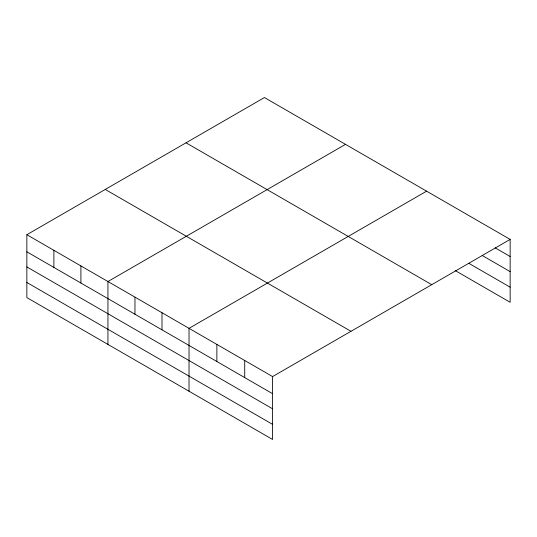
<?xml version="1.0" encoding="UTF-8"?>
<svg xmlns="http://www.w3.org/2000/svg" width="537" height="537" viewBox="0 0 537 537"><rect width="100%" height="100%" fill="white"/><g stroke="black" fill="none" stroke-linecap="round" stroke-linejoin="round"><path stroke-width="0.81" d="M272.568 408.785L272.568 376.578L26.85 234.709L26.85 297.592L272.568 439.454L272.568 408.785L26.85 266.916M455.168 270.547L510.15 302.291L510.15 239.408L264.432 97.546L26.85 234.709M345.519 144.359L107.937 281.529L107.937 344.405M426.606 191.172L189.024 328.342L189.024 391.225M272.568 376.578L510.15 239.408M495.154 247.852L510.15 256.505M482.3 255.538L510.15 271.615M468.734 263.271L510.15 287.181M186.03 142.808L431.748 284.677M105.252 189.447L350.97 331.309M26.85 251.813L272.568 393.675M26.85 282.482L272.568 424.344M244.718 360.495L244.718 377.598M216.874 344.418L216.874 361.515M161.993 312.735L161.993 329.832M134.968 297.129L134.968 314.232M80.906 265.922L80.906 283.019M53.881 250.316L53.881 267.413"/></g></svg>
